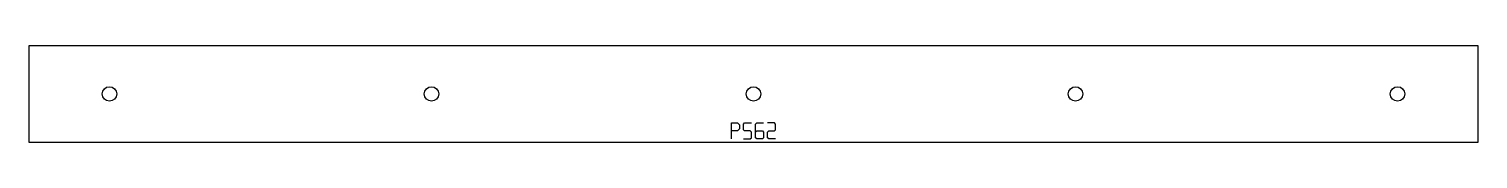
# Model space of a CAD drawing. Header units: millimetres. Extents: x -77 to 373, y -9 to 21.
import ezdxf

# ---------------------------------------------------------------- set-up
doc = ezdxf.new("R2010")
doc.units = ezdxf.units.MM

msp = doc.modelspace()

# ---------------------------------------------------------------- linework, layer by layer
at = {"color": 7, "linetype": 'Continuous', "lineweight": 25}
for p, q in [((-76.81, 21.31), (-76.81, -8.69)), ((373.19, 21.31), (-76.81, 21.31)), ((373.19, -8.69), (373.19, 21.31)), ((-76.81, -8.69), (373.19, -8.69))]:
    msp.add_line(p, q, dxfattribs=at)
for centre in [(-51.81, 6.31), (48.19, 6.31), (148.19, 6.31), (248.19, 6.31), (348.19, 6.31)]:
    msp.add_circle(centre, 2.25, dxfattribs=at)
at = {"layer": 'ENGRAVE'}
for p, q in [((141.32, -7.69), (141.32, -2.69)), ((141.32, -2.69), (143.19, -2.69)), ((143.19, -2.69), (143.82, -3.32)), ((143.82, -3.32), (143.82, -4.57)), ((145.07, -3.07), (145.44, -2.69)), ((145.07, -4.82), (145.07, -3.07)), ((145.44, -2.69), (147.57, -2.69)), ((148.82, -3.07), (149.19, -2.69)), ((148.82, -7.32), (148.82, -3.07)), ((149.19, -2.69), (151.32, -2.69)), ((154.69, -2.69), (152.57, -2.69)), ((155.07, -3.07), (154.69, -2.69)), ((155.07, -4.82), (155.07, -3.07)), ((143.19, -5.19), (141.32, -5.19)), ((143.82, -4.57), (143.19, -5.19)), ((145.44, -5.19), (145.07, -4.82)), ((145.07, -7.69), (147.19, -7.69)), ((147.19, -5.19), (145.44, -5.19)), ((147.57, -5.57), (147.19, -5.19)), ((147.19, -7.69), (147.57, -7.32)), ((147.57, -7.32), (147.57, -5.57)), ((148.82, -5.57), (149.19, -5.19)), ((149.19, -7.69), (148.82, -7.32)), ((149.19, -5.19), (150.94, -5.19)), ((150.94, -7.69), (149.19, -7.69)), ((150.94, -5.19), (151.32, -5.57)), ((151.32, -7.32), (150.94, -7.69)), ((151.32, -5.57), (151.32, -7.32)), ((152.57, -5.57), (152.94, -5.19)), ((152.57, -7.32), (152.57, -5.57)), ((152.94, -7.69), (152.57, -7.32)), ((152.94, -5.19), (154.69, -5.19)), ((155.07, -7.69), (152.94, -7.69)), ((154.69, -5.19), (155.07, -4.82))]:
    msp.add_line(p, q, dxfattribs=at)

doc.saveas('drawing.dxf')
